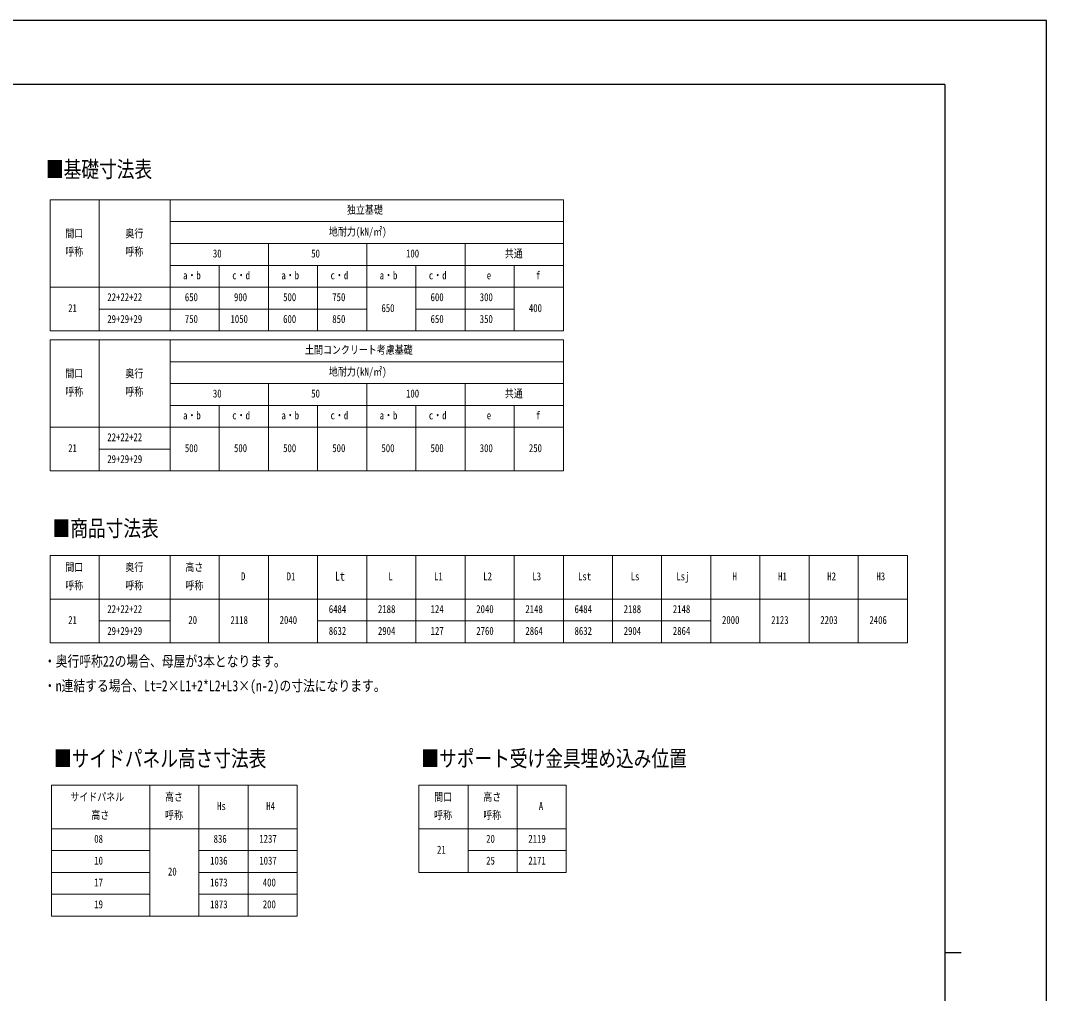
# Model space of a CAD drawing. Units: millimetres, scale not verified. Extents: x -12615 to 12615, y -8910 to 8910.
# Drawn here: x 3221 to 12615, y 0 to 8910 of the extents above; entities that cross this region are included whole.
import ezdxf
from ezdxf.enums import TextEntityAlignment as Align

# ---------------------------------------------------------------- set-up
doc = ezdxf.new("R2010")
doc.units = ezdxf.units.MM
doc.header["$LTSCALE"] = 40
doc.layers.add('0-1_TABLE1', color=7, linetype='Continuous', lineweight=18)
doc.layers.add('0-2_USER1', color=3, linetype='Continuous')
doc.layers.add('0-7_YKK_ZWAK', color=7, linetype='Continuous')
doc.styles.add('ＭＳ ゴシック', font='')
doc.styles.get('ＭＳ ゴシック').set_extended_font_data('MS Gothic')

msp = doc.modelspace()

# ---------------------------------------------------------------- linework, layer by layer
at = {"layer": '0-1_TABLE1'}
for p, q in [((3491.6, 7267.99), (8191.6, 7267.99)), ((3491.6, 7267.99), (3491.6, 6067.99)), ((3941.6, 7267.99), (3941.6, 6067.99)), ((4591.6, 7067.99), (8191.6, 7067.99)), ((4591.6, 6867.99), (8191.6, 6867.99)), ((6391.6, 6867.99), (6391.6, 6067.99)), ((4591.6, 6667.99), (8191.6, 6667.99)), ((5041.6, 6667.99), (5041.6, 6067.99)), ((5941.6, 6667.99), (5941.6, 6067.99)), ((6841.6, 6667.99), (6841.6, 6067.99)), ((7741.6, 6667.99), (7741.6, 6067.99)), ((3491.6, 6467.99), (8191.6, 6467.99)), ((3941.6, 6267.99), (6391.6, 6267.99)), ((6841.6, 6267.99), (7741.6, 6267.99)), ((3491.6, 5985.66), (8191.6, 5985.66)), ((3491.6, 5985.66), (3491.6, 4785.66)), ((3941.6, 5985.66), (3941.6, 4785.66)), ((4591.6, 5985.66), (4591.6, 4785.66)), ((4591.6, 5785.66), (8191.6, 5785.66)), ((4591.6, 5585.66), (8191.6, 5585.66)), ((5491.6, 5585.66), (5491.6, 4785.66)), ((6391.6, 5585.66), (6391.6, 4785.66)), ((7291.6, 5585.66), (7291.6, 4785.66)), ((4591.6, 5385.66), (8191.6, 5385.66)), ((5041.6, 5385.66), (5041.6, 4785.66)), ((5941.6, 5385.66), (5941.6, 4785.66)), ((6841.6, 5385.66), (6841.6, 4785.66)), ((7741.6, 5385.66), (7741.6, 4785.66)), ((3491.6, 5185.66), (8191.6, 5185.66)), ((3941.6, 4985.66), (4591.6, 4985.66)), ((3491.6, 4011.45), (11341.6, 4011.45)), ((3491.6, 4011.45), (3491.6, 3211.45)), ((3941.6, 4011.45), (3941.6, 3211.45)), ((4591.6, 4011.45), (4591.6, 3211.45)), ((5041.6, 4011.45), (5041.6, 3211.45)), ((5491.6, 4011.45), (5491.6, 3211.45)), ((5941.6, 4011.45), (5941.6, 3211.45)), ((6391.6, 4011.45), (6391.6, 3211.45)), ((6841.6, 4011.45), (6841.6, 3211.45)), ((7291.6, 4011.45), (7291.6, 3211.45)), ((7741.6, 4011.45), (7741.6, 3211.45)), ((8191.6, 4011.45), (8191.6, 3211.45)), ((8641.6, 4011.45), (8641.6, 3211.45)), ((9091.6, 4011.45), (9091.6, 3211.45)), ((9541.6, 4011.45), (9541.6, 3211.45)), ((9991.6, 4011.45), (9991.6, 3211.45)), ((10441.6, 4011.45), (10441.6, 3211.45)), ((10891.6, 4011.45), (10891.6, 3211.45)), ((11341.6, 4011.45), (11341.6, 3211.45)), ((3491.6, 3611.45), (11341.6, 3611.45)), ((3941.6, 3411.45), (4591.6, 3411.45)), ((5941.6, 3411.45), (9541.6, 3411.45)), ((3491.6, 3211.45), (11341.6, 3211.45)), ((3505.11, 1907.98), (5755.11, 1907.98)), ((3505.11, 1907.98), (3505.11, 707.98)), ((4405.11, 1907.98), (4405.11, 707.98)), ((4855.11, 1907.98), (4855.11, 707.98)), ((5305.11, 1907.98), (5305.11, 707.98)), ((5755.11, 1907.98), (5755.11, 707.98)), ((6868.47, 1907.98), (8218.47, 1907.98)), ((6868.47, 1907.98), (6868.47, 1107.98)), ((7318.47, 1907.98), (7318.47, 1107.98)), ((7768.47, 1907.98), (7768.47, 1107.98)), ((8218.47, 1907.98), (8218.47, 1107.98)), ((3505.11, 1507.98), (5755.11, 1507.98)), ((6868.47, 1507.98), (8218.47, 1507.98)), ((3505.11, 1307.98), (4405.11, 1307.98)), ((4855.11, 1307.98), (5755.11, 1307.98)), ((7318.47, 1307.98), (8218.47, 1307.98)), ((3505.11, 1107.98), (4405.11, 1107.98)), ((4855.11, 1107.98), (5755.11, 1107.98)), ((6868.47, 1107.98), (8218.47, 1107.98)), ((3505.11, 907.98), (4405.11, 907.98)), ((4855.11, 907.98), (5755.11, 907.98)), ((3505.11, 707.98), (5755.11, 707.98))]:
    msp.add_line(p, q, dxfattribs=at)
for points in [[(4591.6, 7267.99), (4591.6, 6267.99), (4591.6, 6067.99)], [(8191.6, 7267.99), (8191.6, 6867.99), (8191.6, 6667.99), (8191.6, 6067.99)], [(5491.6, 6867.99), (5491.6, 6267.99), (5491.6, 6067.99)], [(7291.6, 6867.99), (7291.6, 6267.99), (7291.6, 6067.99)], [(3491.6, 6067.99), (3941.6, 6067.99), (6391.6, 6067.99), (6841.6, 6067.99), (8191.6, 6067.99)], [(8191.6, 5985.66), (8191.6, 5585.66), (8191.6, 5385.66), (8191.6, 4785.66)], [(3491.6, 4785.66), (3941.6, 4785.66), (6391.6, 4785.66), (6841.6, 4785.66), (8191.6, 4785.66)]]:
    msp.add_lwpolyline(points, dxfattribs=at)
at = {"layer": '0-7_YKK_ZWAK'}
for p, q in [((11685.06, 8325), (-11714.94, 8325)), ((11685.06, 8325), (11685.06, -7575)), ((11685.06, 375), (11835.06, 375))]:
    msp.add_line(p, q, dxfattribs=at)
msp.add_lwpolyline([(-12615, -8910), (12615, -8910), (12615, 8910), (-12615, 8910)], close=True, dxfattribs=at)

# ---------------------------------------------------------------- texts
at = {"layer": '0-1_TABLE1', "style": 'ＭＳ ゴシック', "width": 0.8}
for s, height, p in [('独立基礎', 73.31, (6210.27, 7117.99)), ('間口', 73.31, (3631.27, 6901.33)), ('奥行', 73.31, (4181.27, 6901.33)), ('地耐力(kN/㎡)', 73.31, (6044.94, 6917.99)), ('呼称', 73.31, (3631.27, 6734.66)), ('呼称', 73.31, (4181.27, 6734.66)), ('30', 73.31, (4982.94, 6717.99)), ('50', 73.31, (5882.94, 6717.99)), ('100', 73.31, (6750.94, 6717.99)), ('共通', 73.31, (7656.27, 6717.99)), ('a・b', 73.31, (4709.94, 6517.99)), ('c・d', 73.31, (5159.94, 6517.99)), ('a・b', 73.31, (5609.94, 6517.99)), ('c・d', 73.31, (6059.94, 6517.99)), ('a・b', 73.31, (6509.94, 6517.99)), ('c・d', 73.31, (6959.94, 6517.99)), ('e', 73.31, (7489.94, 6517.99)), ('f', 73.31, (7939.94, 6517.99)), ('22+22+22', 73.31, (4015.94, 6317.99)), ('650', 73.31, (4725.94, 6317.99)), ('900', 73.31, (5175.94, 6317.99)), ('500', 73.31, (5625.94, 6317.99)), ('750', 73.31, (6075.94, 6317.99)), ('600', 73.31, (6975.94, 6317.99)), ('300', 73.31, (7425.94, 6317.99)), ('21', 73.31, (3657.94, 6217.99)), ('650', 73.31, (6525.94, 6217.99)), ('400', 73.31, (7875.94, 6217.99)), ('29+29+29', 73.31, (4015.94, 6117.99)), ('750', 73.31, (4725.94, 6117.99)), ('1050', 73.31, (5143.94, 6117.99)), ('600', 73.31, (5625.94, 6117.99)), ('850', 73.31, (6075.94, 6117.99)), ('650', 73.31, (6975.94, 6117.99)), ('350', 73.31, (7425.94, 6117.99)), ('土間コンクリート考慮基礎', 73.31, (5826.27, 5835.66)), ('地耐力(kN/㎡)', 73.31, (6044.94, 5635.66)), ('間口', 73.31, (3631.27, 5618.99)), ('奥行', 73.31, (4181.27, 5618.99)), ('呼称', 73.31, (3631.27, 5452.33)), ('呼称', 73.31, (4181.27, 5452.33)), ('30', 73.31, (4982.94, 5435.66)), ('50', 73.31, (5882.94, 5435.66)), ('100', 73.31, (6750.94, 5435.66)), ('共通', 73.31, (7656.27, 5435.66)), ('a・b', 73.31, (4709.94, 5235.66)), ('c・d', 73.31, (5159.94, 5235.66)), ('a・b', 73.31, (5609.94, 5235.66)), ('c・d', 73.31, (6059.94, 5235.66)), ('a・b', 73.31, (6509.94, 5235.66)), ('c・d', 73.31, (6959.94, 5235.66)), ('e', 73.31, (7489.94, 5235.66)), ('f', 73.31, (7939.94, 5235.66)), ('22+22+22', 73.31, (4015.94, 5035.66)), ('21', 73.31, (3657.94, 4935.66)), ('500', 73.31, (4725.94, 4935.66)), ('500', 73.31, (5175.94, 4935.66)), ('500', 73.31, (5625.94, 4935.66)), ('500', 73.31, (6075.94, 4935.66)), ('500', 73.31, (6525.94, 4935.66)), ('500', 73.31, (6975.94, 4935.66)), ('300', 73.31, (7425.94, 4935.66)), ('250', 73.31, (7875.94, 4935.66)), ('29+29+29', 73.31, (4015.94, 4835.66)), ('間口', 73.31, (3631.27, 3844.79)), ('奥行', 73.31, (4181.27, 3844.79)), ('高さ', 73.31, (4731.27, 3844.79)), ('D', 73.31, (5239.94, 3761.45)), ('D1', 73.31, (5657.94, 3761.45)), ('Lt', 82.15, (6100.87, 3755.43)), ('L', 73.31, (6589.94, 3761.45)), ('L1', 73.31, (7007.94, 3761.45)), ('L2', 73.31, (7457.94, 3761.45)), ('L3', 73.31, (7907.94, 3761.45)), ('Lst', 73.31, (8325.94, 3761.45)), ('Ls', 73.31, (8807.94, 3761.45)), ('Lsj', 73.31, (9225.94, 3761.45)), ('H', 73.31, (9739.94, 3761.45)), ('H1', 73.31, (10157.94, 3761.45)), ('H2', 73.31, (10607.94, 3761.45)), ('H3', 73.31, (11057.94, 3761.45)), ('呼称', 73.31, (3631.27, 3678.12)), ('呼称', 73.31, (4181.27, 3678.12)), ('呼称', 73.31, (4731.27, 3678.12)), ('22+22+22', 73.31, (4015.94, 3461.45)), ('6484', 73.31, (6043.94, 3461.45)), ('2188', 73.31, (6493.94, 3461.45)), ('124', 73.31, (6975.94, 3461.45)), ('2040', 73.31, (7393.94, 3461.45)), ('2148', 73.31, (7843.94, 3461.45)), ('6484', 73.31, (8293.94, 3461.45)), ('2188', 73.31, (8743.94, 3461.45)), ('2148', 73.31, (9193.94, 3461.45)), ('21', 73.31, (3657.94, 3361.45)), ('20', 73.31, (4757.94, 3361.45)), ('2118', 73.31, (5143.94, 3361.45)), ('2040', 73.31, (5593.94, 3361.45)), ('2000', 73.31, (9643.94, 3361.45)), ('2123', 73.31, (10093.94, 3361.45)), ('2203', 73.31, (10543.94, 3361.45)), ('2406', 73.31, (10993.94, 3361.45)), ('29+29+29', 73.31, (4015.94, 3261.45)), ('8632', 73.31, (6043.94, 3261.45)), ('2904', 73.31, (6493.94, 3261.45)), ('127', 73.31, (6975.94, 3261.45)), ('2760', 73.31, (7393.94, 3261.45)), ('2864', 73.31, (7843.94, 3261.45)), ('8632', 73.31, (8293.94, 3261.45)), ('2904', 73.31, (8743.94, 3261.45)), ('2864', 73.31, (9193.94, 3261.45)), ('サイドパネル', 73.31, (3677.78, 1741.31)), ('高さ', 73.31, (4544.78, 1741.31)), ('間口', 73.31, (7008.14, 1741.31)), ('高さ', 73.31, (7458.14, 1741.31)), ('Hs', 73.31, (5021.45, 1657.98)), ('H4', 73.31, (5471.45, 1657.98)), ('A', 73.31, (7966.81, 1657.98)), ('高さ', 73.31, (3869.78, 1574.65)), ('呼称', 73.31, (4544.78, 1574.65)), ('呼称', 73.31, (7008.14, 1574.65)), ('呼称', 73.31, (7458.14, 1574.65)), ('08', 73.31, (3896.45, 1357.98)), ('836', 73.31, (4989.45, 1357.98)), ('1237', 73.31, (5407.45, 1357.98)), ('20', 73.31, (7484.81, 1357.98)), ('2119', 73.31, (7870.81, 1357.98)), ('21', 73.31, (7034.81, 1257.98)), ('10', 73.31, (3896.45, 1157.98)), ('1036', 73.31, (4957.45, 1157.98)), ('1037', 73.31, (5407.45, 1157.98)), ('25', 73.31, (7484.81, 1157.98)), ('2171', 73.31, (7870.81, 1157.98)), ('20', 73.31, (4571.45, 1057.98)), ('17', 73.31, (3896.45, 957.98)), ('1673', 73.31, (4957.45, 957.98)), ('400', 73.31, (5439.45, 957.98)), ('19', 73.31, (3896.45, 757.98)), ('1873', 73.31, (4957.45, 757.98)), ('200', 73.31, (5439.45, 757.98))]:
    msp.add_text(s, height=height, dxfattribs=at).set_placement(p, align=Align.BOTTOM_LEFT)
at = {"layer": '0-2_USER1', "style": 'ＭＳ ゴシック', "width": 0.8}
for s, height, p in [('■基礎寸法表', 148.5, (3454.22, 7428.67)), ('■商品寸法表', 148.5, (3514.77, 4141.01)), ('・奥行呼称22の場合、母屋が3本となります。', 98.97, (3435.45, 2963.72)), ('・n連結する場合、Lt=2×L1+2*L2+L3×(n-2)の寸法になります。', 98.97, (3435.45, 2738.72)), ('■サイドパネル高さ寸法表', 148.5, (3528.06, 2033.02)), ('■サポート受け金具埋め込み位置', 148.5, (6891.42, 2033.02))]:
    msp.add_text(s, height=height, dxfattribs=at).set_placement(p, align=Align.BOTTOM_LEFT)

doc.saveas('drawing.dxf')
